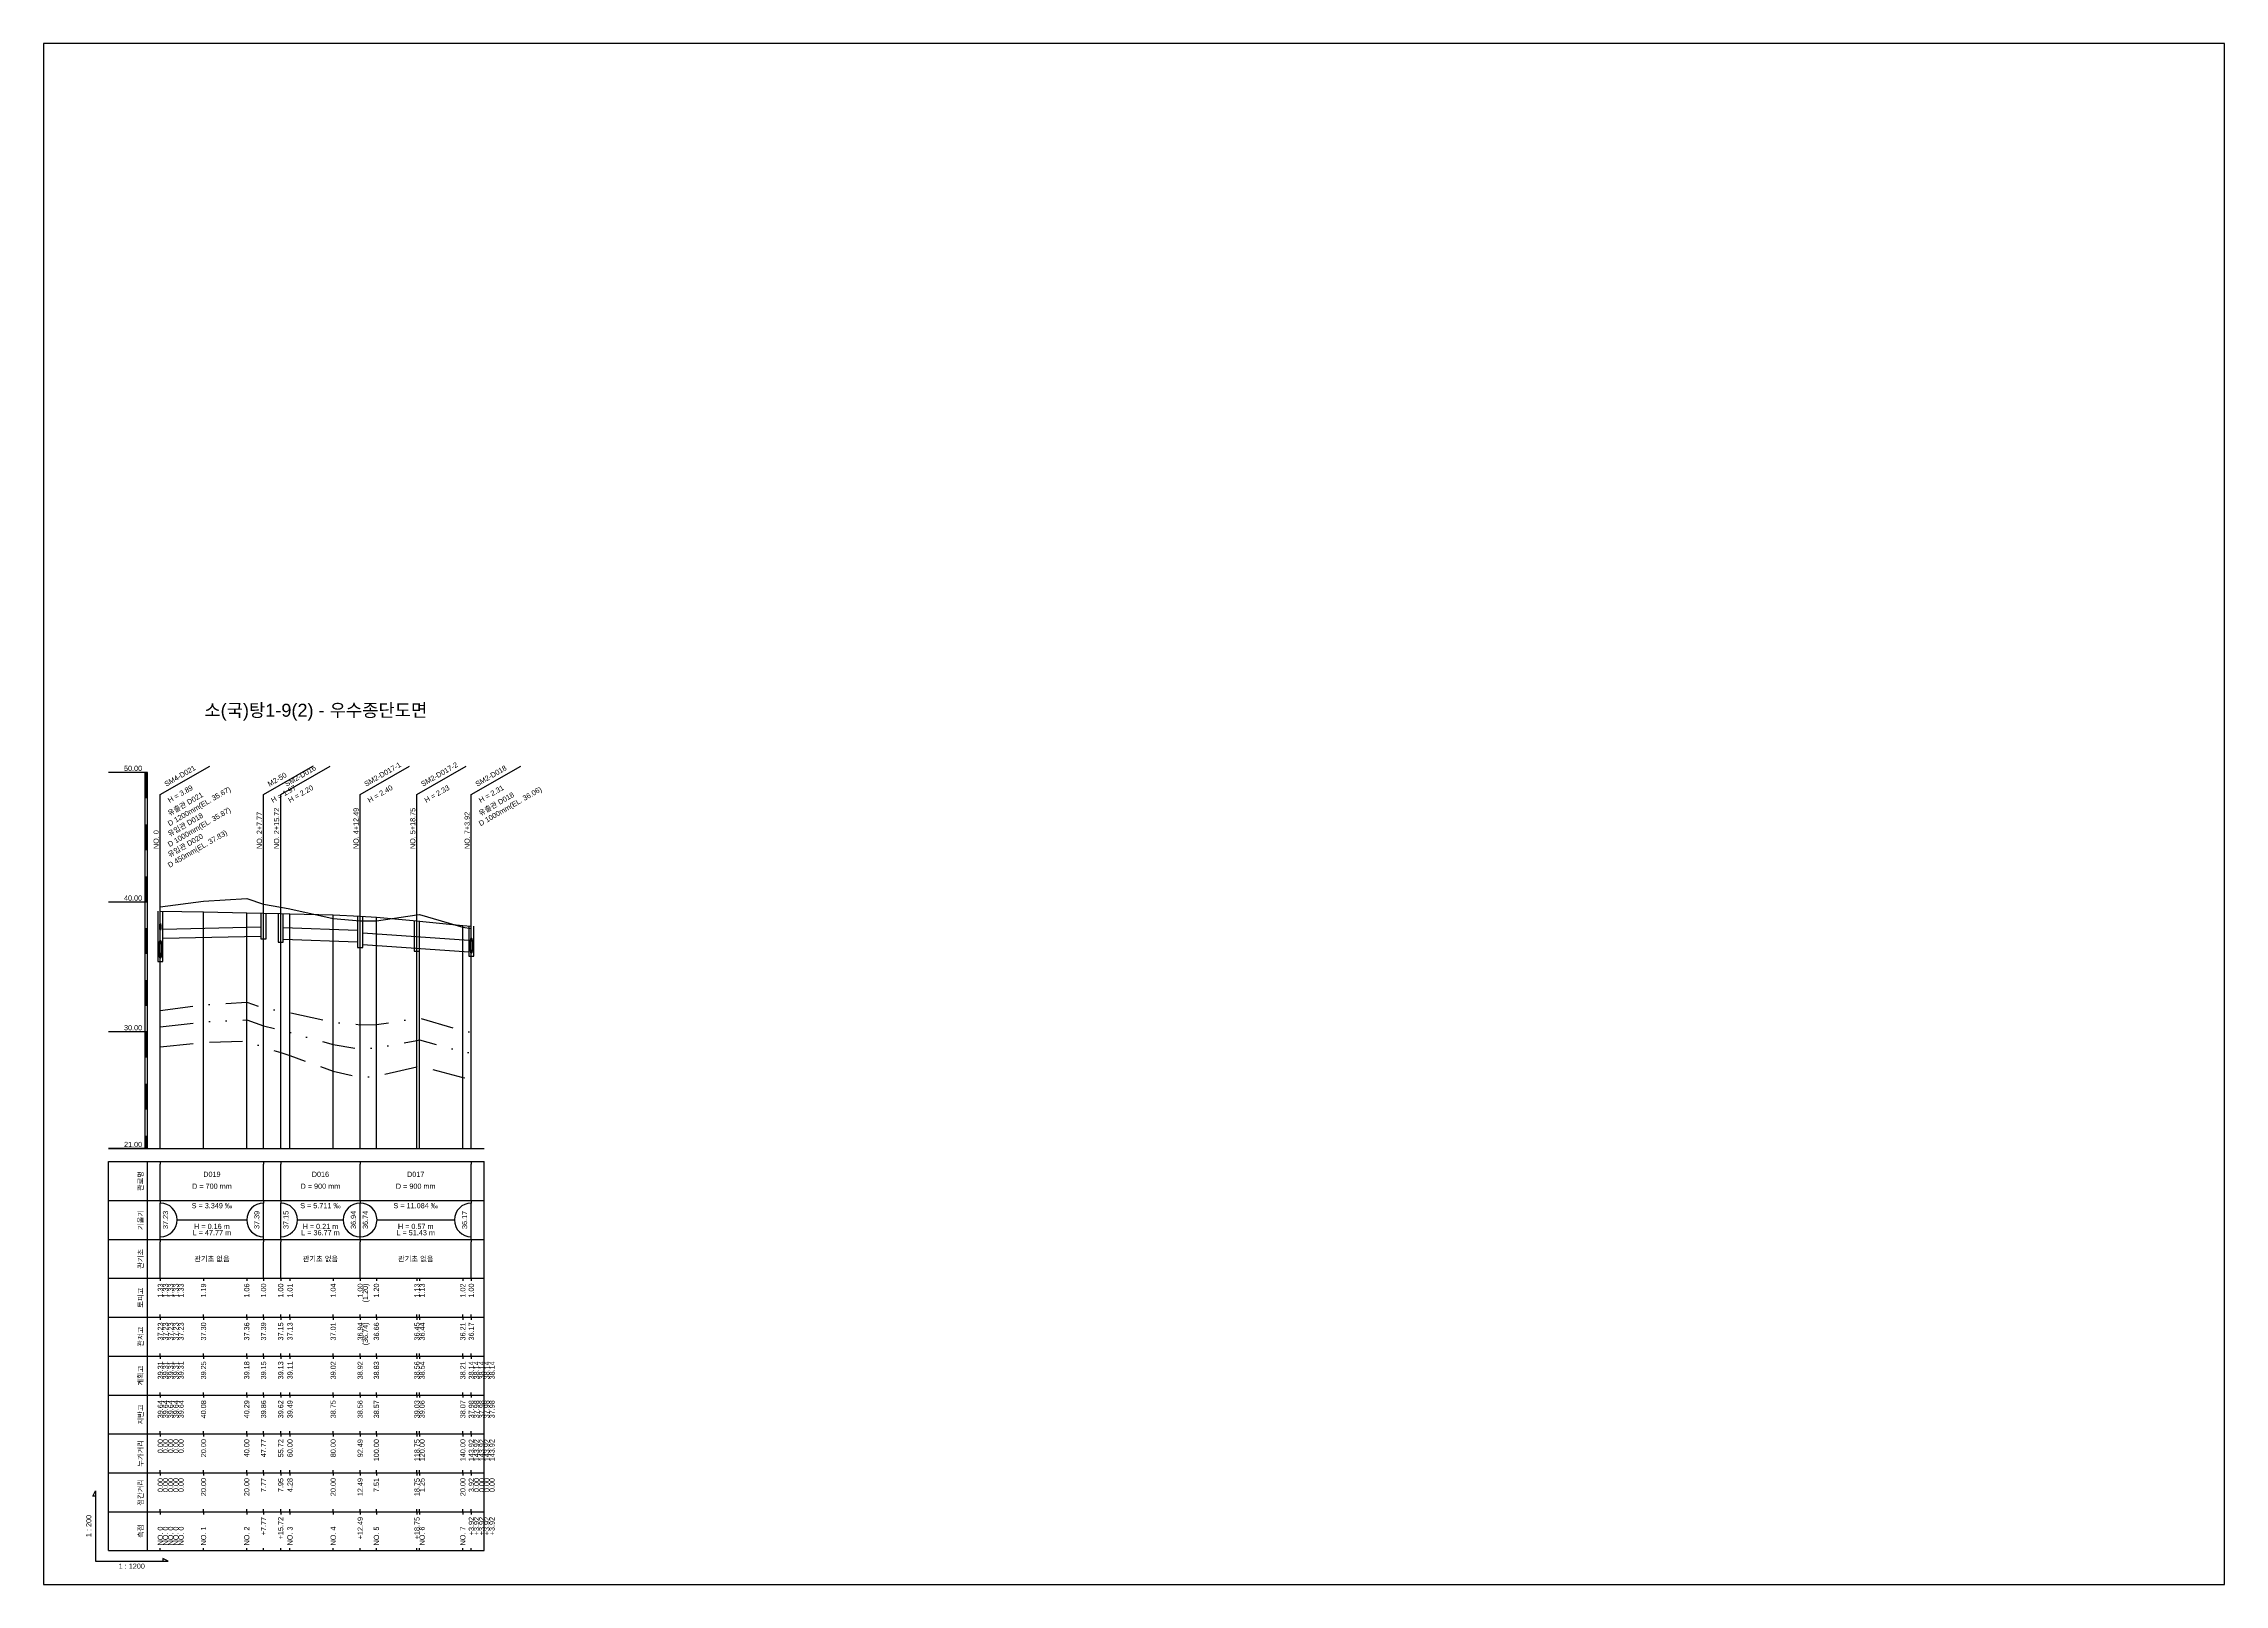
# Model space of a CAD drawing. Header units: millimetres. Extents: x -7351 to 135086, y 1419 to 5643.
# Drawn here: x 49583 to 50424, y 1419 to 2013 of the extents above; entities that cross this region are included whole.
import ezdxf
from ezdxf.enums import TextEntityAlignment as Align

# ---------------------------------------------------------------- set-up
doc = ezdxf.new("R2010")
doc.units = ezdxf.units.MM
for name, pattern in [('BORDER', [44.45, 12.7, -6.35, 12.7, -6.35, 0, -6.35]), ('DASHDOT', [25.4, 12.7, -6.35, 0, -6.35]), ('DIVIDE', [31.75, 12.7, -6.35, 0, -6.35, 0, -6.35])]:
    doc.linetypes.add(name, pattern=pattern)
for name, color, linetype in [('KZ_종단_계획선', 1, 'Continuous'), ('KZ_종단_관로', 4, 'Continuous'), ('KZ_종단_깃발', 7, 'Continuous'), ('KZ_종단_노선명', 7, 'Continuous'), ('KZ_종단_도각', 7, 'Continuous'), ('KZ_종단_맨홀', 4, 'Continuous'), ('KZ_종단_수직선', 7, 'Continuous'), ('KZ_종단_암선1', 56, 'DASHDOT'), ('KZ_종단_암선2', 4, 'DIVIDE'), ('KZ_종단_암선3', 6, 'BORDER'), ('KZ_종단_원형관', 4, 'Continuous'), ('KZ_종단_지반선', 3, 'Continuous'), ('KZ_종단_테이블문자', 7, 'Continuous'), ('KZ_종단_테이블선', 7, 'Continuous'), ('KZ_종단_폴대', 7, 'Continuous')]:
    doc.layers.add(name, color=color, linetype=linetype)
doc.styles.get("Standard").update_dxf_attribs({"font": 'arial.ttf'})

msp = doc.modelspace()

# ---------------------------------------------------------------- linework, layer by layer
at = {"layer": 'KZ_종단_계획선'}
msp.add_lwpolyline([(49628.36, 1678.61), (49628.36, 1678.61), (49628.36, 1678.61), (49628.36, 1678.61), (49628.36, 1678.61), (49645.03, 1678.27), (49661.69, 1677.93), (49668.17, 1677.8), (49674.79, 1677.66), (49678.36, 1677.59), (49695.03, 1677.15), (49705.44, 1676.62), (49711.69, 1676.21), (49727.32, 1674.83), (49728.36, 1674.74), (49745.03, 1673.07), (49748.29, 1672.74), (49748.29, 1672.74), (49748.29, 1672.74), (49748.29, 1672.74), (49748.29, 1672.74)], dxfattribs=at)
at = {"layer": 'KZ_종단_관로'}
for p, q in [((49629.36, 1671.69), (49667.17, 1672.49)), ((49629.36, 1668.19), (49667.17, 1668.99)), ((49675.79, 1672.29), (49704.44, 1671.24)), ((49675.79, 1667.79), (49704.44, 1666.74)), ((49706.44, 1670.24), (49747.29, 1667.39)), ((49706.44, 1665.74), (49747.29, 1662.89))]:
    msp.add_line(p, q, dxfattribs=at)
at = {"layer": 'KZ_종단_깃발'}
for p, q in [((49628.36, 1723.51), (49647.41, 1734.51)), ((49668.17, 1723.51), (49687.22, 1734.51)), ((49674.79, 1723.51), (49693.84, 1734.51)), ((49705.44, 1723.51), (49724.49, 1734.51)), ((49727.32, 1723.51), (49746.37, 1734.51)), ((49748.29, 1723.51), (49767.34, 1734.51)), ((49628.36, 1587.04), (49628.36, 1723.51)), ((49668.17, 1587.04), (49668.17, 1723.51)), ((49674.79, 1587.04), (49674.79, 1723.51)), ((49705.44, 1587.04), (49705.44, 1723.51)), ((49727.32, 1587.04), (49727.32, 1723.51)), ((49748.29, 1587.04), (49748.29, 1723.51))]:
    msp.add_line(p, q, dxfattribs=at)
at = {"layer": 'KZ_종단_도각'}
msp.add_lwpolyline([(49583.36, 1419.04), (50424.36, 1419.04), (50424.36, 2013.04), (49583.36, 2013.04)], close=True, dxfattribs=at)
at = {"layer": 'KZ_종단_맨홀'}
for points in [[(49627.36, 1678.61), (49627.36, 1659.16), (49629.36, 1659.16), (49629.36, 1678.61)], [(49667.17, 1677.8), (49667.17, 1667.95), (49669.17, 1667.95), (49669.17, 1677.8)], [(49673.79, 1677.66), (49673.79, 1666.66), (49675.79, 1666.66), (49675.79, 1677.66)], [(49704.44, 1676.62), (49704.44, 1664.61), (49706.44, 1664.61), (49706.44, 1676.62)], [(49726.32, 1674.83), (49726.32, 1663.16), (49728.32, 1663.16), (49728.32, 1674.83)], [(49747.29, 1672.74), (49747.29, 1661.18), (49749.29, 1661.18), (49749.29, 1672.74)]]:
    msp.add_lwpolyline(points, dxfattribs=at)
at = {"layer": 'KZ_종단_수직선'}
for p, q in [((49628.36, 1587.04), (49628.36, 1678.61)), ((49628.36, 1587.04), (49628.36, 1678.61)), ((49628.36, 1587.04), (49628.36, 1678.61)), ((49628.36, 1587.04), (49628.36, 1678.61)), ((49628.36, 1587.04), (49628.36, 1678.61)), ((49628.36, 1587.04), (49628.36, 1678.61)), ((49628.36, 1587.04), (49628.36, 1678.61)), ((49628.36, 1587.04), (49628.36, 1678.61)), ((49628.36, 1587.04), (49628.36, 1678.61)), ((49645.03, 1587.04), (49645.03, 1678.27)), ((49661.69, 1587.04), (49661.69, 1677.93)), ((49668.17, 1587.04), (49668.17, 1677.8)), ((49674.79, 1587.04), (49674.79, 1677.66)), ((49678.36, 1587.04), (49678.36, 1677.59)), ((49695.03, 1587.04), (49695.03, 1677.15)), ((49705.43, 1587.04), (49705.43, 1676.62)), ((49711.69, 1587.04), (49711.69, 1676.21)), ((49727.32, 1587.04), (49727.32, 1674.83)), ((49728.36, 1587.04), (49728.36, 1674.74)), ((49745.03, 1587.04), (49745.03, 1673.07)), ((49748.29, 1587.04), (49748.29, 1672.74)), ((49748.29, 1587.04), (49748.29, 1672.74)), ((49748.29, 1587.04), (49748.29, 1672.74)), ((49748.29, 1587.04), (49748.29, 1672.74)), ((49748.29, 1587.04), (49748.29, 1672.74))]:
    msp.add_line(p, q, dxfattribs=at)
at = {"layer": 'KZ_종단_암선1', "flags": 128}
msp.add_lwpolyline([(49628.36, 1640.22), (49628.36, 1640.22), (49628.36, 1640.22), (49628.36, 1640.22), (49628.36, 1640.22), (49645.03, 1642.44), (49661.69, 1643.51), (49668.17, 1641.32), (49674.79, 1640.12), (49678.36, 1639.48), (49695.03, 1635.8), (49705.43, 1634.82), (49711.69, 1634.88), (49727.32, 1637.2), (49728.36, 1637.35), (49745.03, 1632.39), (49748.29, 1631.93), (49748.29, 1631.93), (49748.29, 1631.93), (49748.29, 1631.93), (49748.29, 1631.93)], dxfattribs=at)
at = {"layer": 'KZ_종단_암선2', "flags": 128}
msp.add_lwpolyline([(49628.36, 1633.94), (49628.36, 1633.94), (49628.36, 1633.94), (49628.36, 1633.94), (49628.36, 1633.94), (49645.03, 1635.87), (49661.69, 1636.66), (49668.17, 1634.35), (49674.79, 1632.74), (49678.36, 1631.87), (49695.03, 1627.13), (49705.43, 1625.48), (49711.69, 1625.8), (49727.32, 1628.75), (49728.36, 1628.95), (49745.03, 1624.3), (49748.29, 1623.9), (49748.29, 1623.9), (49748.29, 1623.9), (49748.29, 1623.9), (49748.29, 1623.9)], dxfattribs=at)
at = {"layer": 'KZ_종단_암선3', "flags": 128}
msp.add_lwpolyline([(49628.36, 1626.23), (49628.36, 1626.23), (49628.36, 1626.23), (49628.36, 1626.23), (49628.36, 1626.23), (49645.03, 1627.96), (49661.69, 1628.57), (49668.17, 1626.19), (49674.79, 1624.07), (49678.36, 1622.92), (49695.03, 1616.91), (49705.43, 1614.46), (49711.69, 1615.05), (49727.32, 1618.62), (49728.36, 1618.86), (49745.03, 1614.43), (49748.29, 1614.07), (49748.29, 1614.07), (49748.29, 1614.07), (49748.29, 1614.07), (49748.29, 1614.07)], dxfattribs=at)
at = {"layer": 'KZ_종단_원형관'}
for p, q in [((49628.22, 1673.51), (49628.25, 1673.64)), ((49628.25, 1673.64), (49628.29, 1673.74)), ((49628.29, 1673.74), (49628.32, 1673.8)), ((49628.32, 1673.8), (49628.36, 1673.82)), ((49628.36, 1673.82), (49628.4, 1673.8)), ((49628.4, 1673.8), (49628.43, 1673.74)), ((49628.43, 1673.74), (49628.47, 1673.64)), ((49628.47, 1673.64), (49628.5, 1673.51)), ((49627.82, 1665.05), (49627.86, 1665.6)), ((49627.86, 1665.6), (49627.92, 1666.1)), ((49627.88, 1664.8), (49627.9, 1665.29)), ((49627.9, 1665.29), (49627.94, 1665.75)), ((49627.92, 1666.1), (49627.99, 1666.53)), ((49627.94, 1665.75), (49627.99, 1666.17)), ((49627.99, 1666.53), (49628.07, 1666.87)), ((49627.99, 1666.17), (49628.05, 1666.53)), ((49628.05, 1666.53), (49628.12, 1666.82)), ((49628.07, 1666.87), (49628.16, 1667.13)), ((49628.12, 1666.82), (49628.19, 1667.03)), ((49628.14, 1672.73), (49628.15, 1672.95)), ((49628.14, 1672.5), (49628.14, 1672.73)), ((49628.14, 1672.28), (49628.14, 1672.5)), ((49628.15, 1672.05), (49628.14, 1672.28)), ((49628.15, 1672.95), (49628.17, 1673.16)), ((49628.17, 1671.85), (49628.15, 1672.05)), ((49628.16, 1667.13), (49628.26, 1667.29)), ((49628.17, 1673.16), (49628.19, 1673.35)), ((49628.19, 1671.66), (49628.17, 1671.85)), ((49628.19, 1673.35), (49628.22, 1673.51)), ((49628.22, 1671.5), (49628.19, 1671.66)), ((49628.19, 1667.03), (49628.28, 1667.16)), ((49628.25, 1671.36), (49628.22, 1671.5)), ((49628.29, 1671.27), (49628.25, 1671.36)), ((49628.26, 1667.29), (49628.36, 1667.34)), ((49628.28, 1667.16), (49628.36, 1667.21)), ((49628.32, 1671.21), (49628.29, 1671.27)), ((49628.36, 1671.19), (49628.32, 1671.21)), ((49628.4, 1671.21), (49628.36, 1671.19)), ((49628.36, 1667.34), (49628.46, 1667.29)), ((49628.36, 1667.21), (49628.44, 1667.16)), ((49628.43, 1671.27), (49628.4, 1671.21)), ((49628.47, 1671.36), (49628.43, 1671.27)), ((49628.44, 1667.16), (49628.53, 1667.03)), ((49628.46, 1667.29), (49628.56, 1667.13)), ((49628.5, 1671.5), (49628.47, 1671.36)), ((49628.5, 1673.51), (49628.53, 1673.35)), ((49628.53, 1671.66), (49628.5, 1671.5)), ((49628.53, 1673.35), (49628.55, 1673.16)), ((49628.55, 1671.85), (49628.53, 1671.66)), ((49628.53, 1667.03), (49628.6, 1666.82)), ((49628.55, 1673.16), (49628.57, 1672.95)), ((49628.57, 1672.05), (49628.55, 1671.85)), ((49628.56, 1667.13), (49628.65, 1666.87)), ((49628.57, 1672.95), (49628.58, 1672.73)), ((49628.58, 1672.28), (49628.57, 1672.05)), ((49628.58, 1672.73), (49628.58, 1672.5)), ((49628.58, 1672.5), (49628.58, 1672.28)), ((49628.6, 1666.82), (49628.67, 1666.53)), ((49628.65, 1666.87), (49628.73, 1666.53)), ((49628.67, 1666.53), (49628.73, 1666.17)), ((49628.73, 1666.53), (49628.8, 1666.1)), ((49628.73, 1666.17), (49628.78, 1665.75)), ((49628.78, 1665.75), (49628.82, 1665.29)), ((49628.8, 1666.1), (49628.86, 1665.6)), ((49628.82, 1665.29), (49628.84, 1664.8)), ((49628.86, 1665.6), (49628.9, 1665.05)), ((49747.81, 1665.75), (49747.84, 1666.24)), ((49747.81, 1665.25), (49747.81, 1665.75)), ((49747.81, 1664.74), (49747.81, 1665.25)), ((49747.84, 1666.24), (49747.87, 1666.7)), ((49747.87, 1666.7), (49747.92, 1667.12)), ((49747.92, 1667.12), (49747.98, 1667.48)), ((49747.98, 1667.48), (49748.05, 1667.77)), ((49748.05, 1667.77), (49748.12, 1667.98)), ((49748.12, 1667.98), (49748.21, 1668.11)), ((49748.21, 1668.11), (49748.29, 1668.16)), ((49748.29, 1668.16), (49748.38, 1668.11)), ((49748.38, 1668.11), (49748.46, 1667.98)), ((49748.46, 1667.98), (49748.53, 1667.77)), ((49748.53, 1667.77), (49748.6, 1667.48)), ((49748.6, 1667.48), (49748.66, 1667.12)), ((49748.66, 1667.12), (49748.71, 1666.7)), ((49748.71, 1666.7), (49748.75, 1666.24)), ((49748.75, 1666.24), (49748.77, 1665.75)), ((49748.77, 1665.75), (49748.78, 1665.25)), ((49748.78, 1665.25), (49748.77, 1664.74)), ((49627.78, 1663.86), (49627.79, 1664.47)), ((49627.79, 1663.26), (49627.78, 1663.86)), ((49627.79, 1664.47), (49627.82, 1665.05)), ((49627.82, 1662.68), (49627.79, 1663.26)), ((49627.86, 1662.13), (49627.82, 1662.68)), ((49627.92, 1661.63), (49627.86, 1662.13)), ((49627.87, 1664.3), (49627.88, 1664.8)), ((49627.88, 1663.79), (49627.87, 1664.3)), ((49627.9, 1663.3), (49627.88, 1663.79)), ((49627.94, 1662.84), (49627.9, 1663.3)), ((49627.99, 1661.2), (49627.92, 1661.63)), ((49627.99, 1662.43), (49627.94, 1662.84)), ((49628.05, 1662.07), (49627.99, 1662.43)), ((49628.07, 1660.85), (49627.99, 1661.2)), ((49628.12, 1661.78), (49628.05, 1662.07)), ((49628.16, 1660.6), (49628.07, 1660.85)), ((49628.19, 1661.56), (49628.12, 1661.78)), ((49628.26, 1660.44), (49628.16, 1660.6)), ((49628.28, 1661.43), (49628.19, 1661.56)), ((49628.36, 1660.39), (49628.26, 1660.44)), ((49628.36, 1661.39), (49628.28, 1661.43)), ((49628.44, 1661.43), (49628.36, 1661.39)), ((49628.46, 1660.44), (49628.36, 1660.39)), ((49628.53, 1661.56), (49628.44, 1661.43)), ((49628.56, 1660.6), (49628.46, 1660.44)), ((49628.6, 1661.78), (49628.53, 1661.56)), ((49628.65, 1660.85), (49628.56, 1660.6)), ((49628.67, 1662.07), (49628.6, 1661.78)), ((49628.73, 1661.2), (49628.65, 1660.85)), ((49628.73, 1662.43), (49628.67, 1662.07)), ((49628.78, 1662.84), (49628.73, 1662.43)), ((49628.8, 1661.63), (49628.73, 1661.2)), ((49628.82, 1663.3), (49628.78, 1662.84)), ((49628.86, 1662.13), (49628.8, 1661.63)), ((49628.84, 1663.79), (49628.82, 1663.3)), ((49628.84, 1664.8), (49628.84, 1664.3)), ((49628.84, 1664.3), (49628.84, 1663.79)), ((49628.9, 1662.68), (49628.86, 1662.13)), ((49628.9, 1665.05), (49628.93, 1664.47)), ((49628.93, 1663.26), (49628.9, 1662.68)), ((49628.93, 1664.47), (49628.94, 1663.86)), ((49628.94, 1663.86), (49628.93, 1663.26)), ((49747.84, 1664.25), (49747.81, 1664.74)), ((49747.87, 1663.79), (49747.84, 1664.25)), ((49747.92, 1663.38), (49747.87, 1663.79)), ((49747.98, 1663.02), (49747.92, 1663.38)), ((49748.05, 1662.73), (49747.98, 1663.02)), ((49748.12, 1662.51), (49748.05, 1662.73)), ((49748.21, 1662.38), (49748.12, 1662.51)), ((49748.29, 1662.34), (49748.21, 1662.38)), ((49748.38, 1662.38), (49748.29, 1662.34)), ((49748.46, 1662.51), (49748.38, 1662.38)), ((49748.53, 1662.73), (49748.46, 1662.51)), ((49748.6, 1663.02), (49748.53, 1662.73)), ((49748.66, 1663.38), (49748.6, 1663.02)), ((49748.71, 1663.79), (49748.66, 1663.38)), ((49748.75, 1664.25), (49748.71, 1663.79)), ((49748.77, 1664.74), (49748.75, 1664.25))]:
    msp.add_line(p, q, dxfattribs=at)
at = {"layer": 'KZ_종단_지반선', "flags": 128}
msp.add_lwpolyline([(49628.36, 1680.22), (49628.36, 1680.22), (49628.36, 1680.22), (49628.36, 1680.22), (49628.36, 1680.22), (49645.03, 1682.44), (49661.69, 1683.51), (49668.17, 1681.32), (49674.79, 1680.12), (49678.36, 1679.48), (49695.03, 1675.8), (49705.43, 1674.82), (49711.69, 1674.88), (49727.32, 1677.2), (49728.36, 1677.35), (49745.03, 1672.39), (49748.29, 1671.93), (49748.29, 1671.93), (49748.29, 1671.93), (49748.29, 1671.93), (49748.29, 1671.93)], dxfattribs=at)
at = {"layer": 'KZ_종단_테이블문자'}
for p, q in [((49628.36, 1582.04), (49628.36, 1581.04)), ((49668.17, 1582.04), (49668.17, 1581.04)), ((49674.79, 1582.04), (49674.79, 1581.04)), ((49705.43, 1582.04), (49705.43, 1581.04)), ((49705.43, 1582.04), (49705.43, 1581.04)), ((49748.29, 1582.04), (49748.29, 1581.04)), ((49628.36, 1568.04), (49628.36, 1581.04)), ((49668.17, 1568.04), (49668.17, 1581.04)), ((49674.79, 1568.04), (49674.79, 1581.04)), ((49705.43, 1568.04), (49705.43, 1581.04)), ((49705.43, 1568.04), (49705.43, 1581.04)), ((49748.29, 1568.04), (49748.29, 1581.04)), ((49628.36, 1567.04), (49628.36, 1568.04)), ((49628.36, 1567.04), (49628.36, 1566.04)), ((49628.36, 1553.04), (49628.36, 1566.04)), ((49668.17, 1567.04), (49668.17, 1568.04)), ((49668.17, 1567.04), (49668.17, 1566.04)), ((49668.17, 1553.04), (49668.17, 1566.04)), ((49674.79, 1567.04), (49674.79, 1568.04)), ((49674.79, 1567.04), (49674.79, 1566.04)), ((49674.79, 1553.04), (49674.79, 1566.04)), ((49705.43, 1567.04), (49705.43, 1568.04)), ((49705.43, 1567.04), (49705.43, 1568.04)), ((49705.43, 1567.04), (49705.43, 1566.04)), ((49705.43, 1567.04), (49705.43, 1566.04)), ((49705.43, 1553.04), (49705.43, 1566.04)), ((49705.43, 1553.04), (49705.43, 1566.04)), ((49748.29, 1567.04), (49748.29, 1568.04)), ((49748.29, 1567.04), (49748.29, 1566.04)), ((49748.29, 1553.04), (49748.29, 1566.04)), ((49634.78, 1559.54), (49661.75, 1559.54)), ((49681.21, 1559.54), (49699.02, 1559.54)), ((49711.85, 1559.54), (49741.88, 1559.54)), ((49628.36, 1552.04), (49628.36, 1553.04)), ((49628.36, 1552.04), (49628.36, 1551.04)), ((49628.36, 1538.04), (49628.36, 1551.04)), ((49668.17, 1552.04), (49668.17, 1553.04)), ((49668.17, 1552.04), (49668.17, 1551.04)), ((49668.17, 1538.04), (49668.17, 1551.04)), ((49674.79, 1552.04), (49674.79, 1553.04)), ((49674.79, 1552.04), (49674.79, 1551.04)), ((49674.79, 1538.04), (49674.79, 1551.04)), ((49705.43, 1552.04), (49705.43, 1553.04)), ((49705.43, 1552.04), (49705.43, 1553.04)), ((49705.43, 1552.04), (49705.43, 1551.04)), ((49705.43, 1552.04), (49705.43, 1551.04)), ((49705.43, 1538.04), (49705.43, 1551.04)), ((49705.43, 1538.04), (49705.43, 1551.04)), ((49748.29, 1552.04), (49748.29, 1553.04)), ((49748.29, 1552.04), (49748.29, 1551.04)), ((49748.29, 1538.04), (49748.29, 1551.04)), ((49628.36, 1537.04), (49628.36, 1538.04)), ((49668.17, 1537.04), (49668.17, 1538.04)), ((49674.79, 1537.04), (49674.79, 1538.04)), ((49705.43, 1537.04), (49705.43, 1538.04)), ((49705.43, 1537.04), (49705.43, 1538.04)), ((49748.29, 1537.04), (49748.29, 1538.04))]:
    msp.add_line(p, q, dxfattribs=at)
for centre, start, end in [((49628.36, 1559.54), 270, 90), ((49668.17, 1559.54), 90, 270), ((49674.79, 1559.54), 270, 90), ((49705.43, 1559.54), 90, 270), ((49705.43, 1559.54), 270, 90), ((49748.29, 1559.54), 90, 270)]:
    msp.add_arc(centre, 6.5, start, end, dxfattribs=at)
at = {"layer": 'KZ_종단_테이블선'}
for p, q in [((49608.36, 1587.04), (49753.29, 1587.04)), ((49608.36, 1567.04), (49608.36, 1582.04)), ((49608.36, 1582.04), (49753.29, 1582.04)), ((49623.36, 1567.04), (49623.36, 1582.04)), ((49753.29, 1567.04), (49753.29, 1582.04)), ((49608.36, 1552.04), (49608.36, 1567.04)), ((49608.36, 1567.04), (49753.29, 1567.04)), ((49623.36, 1552.04), (49623.36, 1567.04)), ((49753.29, 1552.04), (49753.29, 1567.04)), ((49608.36, 1537.04), (49608.36, 1552.04)), ((49608.36, 1552.04), (49753.29, 1552.04)), ((49623.36, 1537.04), (49623.36, 1552.04)), ((49753.29, 1537.04), (49753.29, 1552.04)), ((49608.36, 1522.04), (49608.36, 1537.04)), ((49608.36, 1537.04), (49753.29, 1537.04)), ((49623.36, 1522.04), (49623.36, 1537.04)), ((49628.36, 1537.04), (49628.36, 1536.04)), ((49628.36, 1537.04), (49628.36, 1536.04)), ((49628.36, 1537.04), (49628.36, 1536.04)), ((49628.36, 1537.04), (49628.36, 1536.04)), ((49628.36, 1537.04), (49628.36, 1536.04)), ((49645.03, 1537.04), (49645.03, 1536.04)), ((49661.69, 1537.04), (49661.69, 1536.04)), ((49668.17, 1537.04), (49668.17, 1536.04)), ((49674.79, 1537.04), (49674.79, 1536.04)), ((49678.36, 1537.04), (49678.36, 1536.04)), ((49695.03, 1537.04), (49695.03, 1536.04)), ((49705.44, 1537.04), (49705.44, 1536.04)), ((49711.69, 1537.04), (49711.69, 1536.04)), ((49727.32, 1537.04), (49727.32, 1536.04)), ((49728.36, 1537.04), (49728.36, 1536.04)), ((49745.03, 1537.04), (49745.03, 1536.04)), ((49748.29, 1537.04), (49748.29, 1536.04)), ((49753.29, 1522.04), (49753.29, 1537.04)), ((49628.36, 1522.04), (49628.36, 1523.04)), ((49628.36, 1522.04), (49628.36, 1523.04)), ((49628.36, 1522.04), (49628.36, 1523.04)), ((49628.36, 1522.04), (49628.36, 1523.04)), ((49628.36, 1522.04), (49628.36, 1523.04)), ((49645.03, 1522.04), (49645.03, 1523.04)), ((49661.69, 1522.04), (49661.69, 1523.04)), ((49668.17, 1522.04), (49668.17, 1523.04)), ((49674.79, 1522.04), (49674.79, 1523.04)), ((49678.36, 1522.04), (49678.36, 1523.04)), ((49695.03, 1522.04), (49695.03, 1523.04)), ((49705.44, 1522.04), (49705.44, 1523.04)), ((49711.69, 1522.04), (49711.69, 1523.04)), ((49727.32, 1522.04), (49727.32, 1523.04)), ((49728.36, 1522.04), (49728.36, 1523.04)), ((49745.03, 1522.04), (49745.03, 1523.04)), ((49748.29, 1522.04), (49748.29, 1523.04)), ((49608.36, 1507.04), (49608.36, 1522.04)), ((49608.36, 1522.04), (49753.29, 1522.04)), ((49623.36, 1507.04), (49623.36, 1522.04)), ((49628.36, 1522.04), (49628.36, 1521.04)), ((49628.36, 1522.04), (49628.36, 1521.04)), ((49628.36, 1522.04), (49628.36, 1521.04)), ((49628.36, 1522.04), (49628.36, 1521.04)), ((49628.36, 1522.04), (49628.36, 1521.04)), ((49645.03, 1522.04), (49645.03, 1521.04)), ((49661.69, 1522.04), (49661.69, 1521.04)), ((49668.17, 1522.04), (49668.17, 1521.04)), ((49674.79, 1522.04), (49674.79, 1521.04)), ((49678.36, 1522.04), (49678.36, 1521.04)), ((49695.03, 1522.04), (49695.03, 1521.04)), ((49705.44, 1522.04), (49705.44, 1521.04)), ((49711.69, 1522.04), (49711.69, 1521.04)), ((49727.32, 1522.04), (49727.32, 1521.04)), ((49728.36, 1522.04), (49728.36, 1521.04)), ((49745.03, 1522.04), (49745.03, 1521.04)), ((49748.29, 1522.04), (49748.29, 1521.04)), ((49753.29, 1507.04), (49753.29, 1522.04)), ((49608.36, 1492.04), (49608.36, 1507.04)), ((49608.36, 1507.04), (49753.29, 1507.04)), ((49623.36, 1492.04), (49623.36, 1507.04)), ((49628.36, 1507.04), (49628.36, 1508.04)), ((49628.36, 1507.04), (49628.36, 1508.04)), ((49628.36, 1507.04), (49628.36, 1508.04)), ((49628.36, 1507.04), (49628.36, 1508.04)), ((49628.36, 1507.04), (49628.36, 1508.04)), ((49628.36, 1507.04), (49628.36, 1506.04)), ((49628.36, 1507.04), (49628.36, 1506.04)), ((49628.36, 1507.04), (49628.36, 1506.04)), ((49628.36, 1507.04), (49628.36, 1506.04)), ((49628.36, 1507.04), (49628.36, 1506.04)), ((49645.03, 1507.04), (49645.03, 1508.04)), ((49645.03, 1507.04), (49645.03, 1506.04)), ((49661.69, 1507.04), (49661.69, 1508.04)), ((49661.69, 1507.04), (49661.69, 1506.04)), ((49668.17, 1507.04), (49668.17, 1508.04)), ((49668.17, 1507.04), (49668.17, 1506.04)), ((49674.79, 1507.04), (49674.79, 1508.04)), ((49674.79, 1507.04), (49674.79, 1506.04)), ((49678.36, 1507.04), (49678.36, 1508.04)), ((49678.36, 1507.04), (49678.36, 1506.04)), ((49695.03, 1507.04), (49695.03, 1508.04)), ((49695.03, 1507.04), (49695.03, 1506.04)), ((49705.43, 1507.04), (49705.43, 1506.04)), ((49705.44, 1507.04), (49705.44, 1508.04)), ((49711.69, 1507.04), (49711.69, 1508.04)), ((49711.69, 1507.04), (49711.69, 1506.04)), ((49727.32, 1507.04), (49727.32, 1508.04)), ((49727.32, 1507.04), (49727.32, 1506.04)), ((49728.36, 1507.04), (49728.36, 1508.04)), ((49728.36, 1507.04), (49728.36, 1506.04)), ((49745.03, 1507.04), (49745.03, 1508.04)), ((49745.03, 1507.04), (49745.03, 1506.04)), ((49748.29, 1507.04), (49748.29, 1508.04)), ((49748.29, 1507.04), (49748.29, 1506.04)), ((49748.29, 1507.04), (49748.29, 1506.04)), ((49748.29, 1507.04), (49748.29, 1506.04)), ((49748.29, 1507.04), (49748.29, 1506.04)), ((49748.29, 1507.04), (49748.29, 1506.04)), ((49753.29, 1492.04), (49753.29, 1507.04)), ((49608.36, 1477.04), (49608.36, 1492.04)), ((49608.36, 1492.04), (49753.29, 1492.04)), ((49623.36, 1477.04), (49623.36, 1492.04)), ((49628.36, 1492.04), (49628.36, 1493.04)), ((49628.36, 1492.04), (49628.36, 1493.04)), ((49628.36, 1492.04), (49628.36, 1493.04)), ((49628.36, 1492.04), (49628.36, 1493.04)), ((49628.36, 1492.04), (49628.36, 1493.04)), ((49628.36, 1492.04), (49628.36, 1491.04)), ((49628.36, 1492.04), (49628.36, 1491.04)), ((49628.36, 1492.04), (49628.36, 1491.04)), ((49628.36, 1492.04), (49628.36, 1491.04)), ((49628.36, 1492.04), (49628.36, 1491.04)), ((49645.03, 1492.04), (49645.03, 1493.04)), ((49645.03, 1492.04), (49645.03, 1491.04)), ((49661.69, 1492.04), (49661.69, 1493.04)), ((49661.69, 1492.04), (49661.69, 1491.04)), ((49668.17, 1492.04), (49668.17, 1493.04)), ((49668.17, 1492.04), (49668.17, 1491.04)), ((49674.79, 1492.04), (49674.79, 1493.04)), ((49674.79, 1492.04), (49674.79, 1491.04)), ((49678.36, 1492.04), (49678.36, 1493.04)), ((49678.36, 1492.04), (49678.36, 1491.04)), ((49695.03, 1492.04), (49695.03, 1493.04)), ((49695.03, 1492.04), (49695.03, 1491.04)), ((49705.43, 1492.04), (49705.43, 1493.04)), ((49705.43, 1492.04), (49705.43, 1491.04)), ((49711.69, 1492.04), (49711.69, 1493.04)), ((49711.69, 1492.04), (49711.69, 1491.04)), ((49727.32, 1492.04), (49727.32, 1493.04)), ((49727.32, 1492.04), (49727.32, 1491.04)), ((49728.36, 1492.04), (49728.36, 1493.04)), ((49728.36, 1492.04), (49728.36, 1491.04)), ((49745.03, 1492.04), (49745.03, 1493.04)), ((49745.03, 1492.04), (49745.03, 1491.04)), ((49748.29, 1492.04), (49748.29, 1493.04)), ((49748.29, 1492.04), (49748.29, 1493.04)), ((49748.29, 1492.04), (49748.29, 1493.04)), ((49748.29, 1492.04), (49748.29, 1493.04)), ((49748.29, 1492.04), (49748.29, 1493.04)), ((49748.29, 1492.04), (49748.29, 1491.04)), ((49748.29, 1492.04), (49748.29, 1491.04)), ((49748.29, 1492.04), (49748.29, 1491.04)), ((49748.29, 1492.04), (49748.29, 1491.04)), ((49748.29, 1492.04), (49748.29, 1491.04)), ((49753.29, 1477.04), (49753.29, 1492.04)), ((49608.36, 1462.04), (49608.36, 1477.04)), ((49608.36, 1477.04), (49753.29, 1477.04)), ((49623.36, 1462.04), (49623.36, 1477.04)), ((49628.36, 1477.04), (49628.36, 1478.04)), ((49628.36, 1477.04), (49628.36, 1478.04)), ((49628.36, 1477.04), (49628.36, 1478.04)), ((49628.36, 1477.04), (49628.36, 1478.04)), ((49628.36, 1477.04), (49628.36, 1478.04)), ((49628.36, 1477.04), (49628.36, 1476.04)), ((49628.36, 1477.04), (49628.36, 1476.04)), ((49628.36, 1477.04), (49628.36, 1476.04)), ((49628.36, 1477.04), (49628.36, 1476.04)), ((49628.36, 1477.04), (49628.36, 1476.04)), ((49645.03, 1477.04), (49645.03, 1478.04)), ((49645.03, 1477.04), (49645.03, 1476.04)), ((49661.69, 1477.04), (49661.69, 1478.04)), ((49661.69, 1477.04), (49661.69, 1476.04)), ((49668.17, 1477.04), (49668.17, 1478.04)), ((49668.17, 1477.04), (49668.17, 1476.04)), ((49674.79, 1477.04), (49674.79, 1478.04)), ((49674.79, 1477.04), (49674.79, 1476.04)), ((49678.36, 1477.04), (49678.36, 1478.04)), ((49678.36, 1477.04), (49678.36, 1476.04)), ((49695.03, 1477.04), (49695.03, 1478.04)), ((49695.03, 1477.04), (49695.03, 1476.04)), ((49705.43, 1477.04), (49705.43, 1478.04)), ((49705.43, 1477.04), (49705.43, 1476.04)), ((49711.69, 1477.04), (49711.69, 1478.04)), ((49711.69, 1477.04), (49711.69, 1476.04)), ((49727.32, 1477.04), (49727.32, 1478.04)), ((49727.32, 1477.04), (49727.32, 1476.04)), ((49728.36, 1477.04), (49728.36, 1478.04)), ((49728.36, 1477.04), (49728.36, 1476.04)), ((49745.03, 1477.04), (49745.03, 1478.04)), ((49745.03, 1477.04), (49745.03, 1476.04)), ((49748.29, 1477.04), (49748.29, 1478.04)), ((49748.29, 1477.04), (49748.29, 1478.04)), ((49748.29, 1477.04), (49748.29, 1478.04)), ((49748.29, 1477.04), (49748.29, 1478.04)), ((49748.29, 1477.04), (49748.29, 1478.04)), ((49748.29, 1477.04), (49748.29, 1476.04)), ((49748.29, 1477.04), (49748.29, 1476.04)), ((49748.29, 1477.04), (49748.29, 1476.04)), ((49748.29, 1477.04), (49748.29, 1476.04)), ((49748.29, 1477.04), (49748.29, 1476.04)), ((49753.29, 1462.04), (49753.29, 1477.04)), ((49608.36, 1447.04), (49608.36, 1462.04)), ((49608.36, 1462.04), (49753.29, 1462.04)), ((49623.36, 1447.04), (49623.36, 1462.04)), ((49628.36, 1462.04), (49628.36, 1463.04)), ((49628.36, 1462.04), (49628.36, 1463.04)), ((49628.36, 1462.04), (49628.36, 1463.04)), ((49628.36, 1462.04), (49628.36, 1463.04)), ((49628.36, 1462.04), (49628.36, 1463.04)), ((49628.36, 1462.04), (49628.36, 1461.04)), ((49628.36, 1462.04), (49628.36, 1461.04)), ((49628.36, 1462.04), (49628.36, 1461.04)), ((49628.36, 1462.04), (49628.36, 1461.04)), ((49628.36, 1462.04), (49628.36, 1461.04)), ((49645.03, 1462.04), (49645.03, 1463.04)), ((49645.03, 1462.04), (49645.03, 1461.04)), ((49661.69, 1462.04), (49661.69, 1463.04)), ((49661.69, 1462.04), (49661.69, 1461.04)), ((49668.17, 1462.04), (49668.17, 1463.04)), ((49668.17, 1462.04), (49668.17, 1461.04)), ((49674.79, 1462.04), (49674.79, 1463.04)), ((49674.79, 1462.04), (49674.79, 1461.04)), ((49678.36, 1462.04), (49678.36, 1463.04)), ((49678.36, 1462.04), (49678.36, 1461.04)), ((49695.03, 1462.04), (49695.03, 1463.04)), ((49695.03, 1462.04), (49695.03, 1461.04)), ((49705.43, 1462.04), (49705.43, 1463.04)), ((49705.43, 1462.04), (49705.43, 1461.04)), ((49711.69, 1462.04), (49711.69, 1463.04)), ((49711.69, 1462.04), (49711.69, 1461.04)), ((49727.32, 1462.04), (49727.32, 1463.04)), ((49727.32, 1462.04), (49727.32, 1461.04)), ((49728.36, 1462.04), (49728.36, 1463.04)), ((49728.36, 1462.04), (49728.36, 1461.04)), ((49745.03, 1462.04), (49745.03, 1463.04)), ((49745.03, 1462.04), (49745.03, 1461.04)), ((49748.29, 1462.04), (49748.29, 1463.04)), ((49748.29, 1462.04), (49748.29, 1463.04)), ((49748.29, 1462.04), (49748.29, 1463.04)), ((49748.29, 1462.04), (49748.29, 1463.04)), ((49748.29, 1462.04), (49748.29, 1463.04)), ((49748.29, 1462.04), (49748.29, 1461.04)), ((49748.29, 1462.04), (49748.29, 1461.04)), ((49748.29, 1462.04), (49748.29, 1461.04)), ((49748.29, 1462.04), (49748.29, 1461.04)), ((49748.29, 1462.04), (49748.29, 1461.04)), ((49753.29, 1447.04), (49753.29, 1462.04)), ((49608.36, 1432.04), (49608.36, 1447.04)), ((49608.36, 1447.04), (49753.29, 1447.04)), ((49623.36, 1432.04), (49623.36, 1447.04)), ((49628.36, 1447.04), (49628.36, 1448.04)), ((49628.36, 1447.04), (49628.36, 1448.04)), ((49628.36, 1447.04), (49628.36, 1448.04)), ((49628.36, 1447.04), (49628.36, 1448.04)), ((49628.36, 1447.04), (49628.36, 1448.04)), ((49628.36, 1447.04), (49628.36, 1446.04)), ((49628.36, 1447.04), (49628.36, 1446.04)), ((49628.36, 1447.04), (49628.36, 1446.04)), ((49628.36, 1447.04), (49628.36, 1446.04)), ((49628.36, 1447.04), (49628.36, 1446.04)), ((49645.03, 1447.04), (49645.03, 1448.04)), ((49645.03, 1447.04), (49645.03, 1446.04)), ((49661.69, 1447.04), (49661.69, 1448.04)), ((49661.69, 1447.04), (49661.69, 1446.04)), ((49668.17, 1447.04), (49668.17, 1448.04)), ((49668.17, 1447.04), (49668.17, 1446.04)), ((49674.79, 1447.04), (49674.79, 1448.04)), ((49674.79, 1447.04), (49674.79, 1446.04)), ((49678.36, 1447.04), (49678.36, 1448.04)), ((49678.36, 1447.04), (49678.36, 1446.04)), ((49695.03, 1447.04), (49695.03, 1448.04)), ((49695.03, 1447.04), (49695.03, 1446.04)), ((49705.43, 1447.04), (49705.43, 1448.04)), ((49705.43, 1447.04), (49705.43, 1446.04)), ((49711.69, 1447.04), (49711.69, 1448.04)), ((49711.69, 1447.04), (49711.69, 1446.04)), ((49727.32, 1447.04), (49727.32, 1448.04)), ((49727.32, 1447.04), (49727.32, 1446.04)), ((49728.36, 1447.04), (49728.36, 1448.04)), ((49728.36, 1447.04), (49728.36, 1446.04)), ((49745.03, 1447.04), (49745.03, 1448.04)), ((49745.03, 1447.04), (49745.03, 1446.04)), ((49748.29, 1447.04), (49748.29, 1448.04)), ((49748.29, 1447.04), (49748.29, 1448.04)), ((49748.29, 1447.04), (49748.29, 1448.04)), ((49748.29, 1447.04), (49748.29, 1448.04)), ((49748.29, 1447.04), (49748.29, 1448.04)), ((49748.29, 1447.04), (49748.29, 1446.04)), ((49748.29, 1447.04), (49748.29, 1446.04)), ((49748.29, 1447.04), (49748.29, 1446.04)), ((49748.29, 1447.04), (49748.29, 1446.04)), ((49748.29, 1447.04), (49748.29, 1446.04)), ((49753.29, 1432.04), (49753.29, 1447.04)), ((49608.36, 1432.04), (49753.29, 1432.04)), ((49628.36, 1432.04), (49628.36, 1433.04)), ((49628.36, 1432.04), (49628.36, 1433.04)), ((49628.36, 1432.04), (49628.36, 1433.04)), ((49628.36, 1432.04), (49628.36, 1433.04)), ((49628.36, 1432.04), (49628.36, 1433.04)), ((49645.03, 1432.04), (49645.03, 1433.04)), ((49661.69, 1432.04), (49661.69, 1433.04)), ((49668.17, 1432.04), (49668.17, 1433.04)), ((49674.79, 1432.04), (49674.79, 1433.04)), ((49678.36, 1432.04), (49678.36, 1433.04)), ((49695.03, 1432.04), (49695.03, 1433.04)), ((49705.43, 1432.04), (49705.43, 1433.04)), ((49711.69, 1432.04), (49711.69, 1433.04)), ((49727.32, 1432.04), (49727.32, 1433.04)), ((49728.36, 1432.04), (49728.36, 1433.04)), ((49745.03, 1432.04), (49745.03, 1433.04)), ((49748.29, 1432.04), (49748.29, 1433.04)), ((49748.29, 1432.04), (49748.29, 1433.04)), ((49748.29, 1432.04), (49748.29, 1433.04)), ((49748.29, 1432.04), (49748.29, 1433.04)), ((49748.29, 1432.04), (49748.29, 1433.04))]:
    msp.add_line(p, q, dxfattribs=at)
msp.add_lwpolyline([(49603.36, 1453.04), (49602.36, 1453.04), (49603.36, 1455.04), (49603.36, 1428.04), (49631.36, 1428.04), (49629.36, 1429.04), (49629.36, 1428.04)], dxfattribs=at)
at = {"layer": 'KZ_종단_폴대'}
for p, q in [((49623.36, 1732.04), (49608.36, 1732.04)), ((49623.36, 1682.04), (49608.36, 1682.04)), ((49623.36, 1632.04), (49608.36, 1632.04)), ((49623.36, 1587.04), (49608.36, 1587.04))]:
    msp.add_line(p, q, dxfattribs=at)
for points in [[(49622.86, 1722.04, 1, 1, 0), (49622.86, 1732.04, 1, 1, 0)], [(49622.86, 1702.04, 1, 1, 0), (49622.86, 1712.04, 1, 1, 0)], [(49622.86, 1682.04, 1, 1, 0), (49622.86, 1692.04, 1, 1, 0)], [(49622.86, 1662.04, 1, 1, 0), (49622.86, 1672.04, 1, 1, 0)], [(49622.86, 1642.04, 1, 1, 0), (49622.86, 1652.04, 1, 1, 0)], [(49622.86, 1622.04, 1, 1, 0), (49622.86, 1632.04, 1, 1, 0)], [(49622.86, 1602.04, 1, 1, 0), (49622.86, 1612.04, 1, 1, 0)], [(49622.86, 1587.04, 1, 1, 0), (49622.86, 1592.04, 1, 1, 0)]]:
    msp.add_lwpolyline(points, format="xyseb", dxfattribs=at)
msp.add_lwpolyline([(49623.36, 1587.04), (49623.36, 1732.04), (49622.36, 1732.04), (49622.36, 1587.04), (49623.36, 1587.04)], dxfattribs=at)

# ---------------------------------------------------------------- texts
at = {"layer": 'KZ_종단_깃발'}
for s, rotation, p in [('SM4-D021', 30, (49630.96, 1726.01)), ('SM2-D016', 30, (49677.39, 1726.01)), ('SM2-D017-1', 30, (49708.03, 1726.01)), ('SM2-D017-2', 30, (49729.92, 1726.01)), ('SM2-D018', 30, (49750.89, 1726.01)), ('M2-50', 30, (49670.77, 1726.01)), ('NO. 2+7.77', 90, (49668.17, 1702.51)), ('NO. 2+15.72', 90, (49674.79, 1702.51)), ('NO. 4+12.49', 90, (49705.44, 1702.51)), ('NO. 5+18.75', 90, (49727.32, 1702.51)), ('NO. 7+3.92', 90, (49748.29, 1702.51)), ('NO. 0', 90, (49628.36, 1702.51))]:
    msp.add_text(s, height=2, rotation=rotation, dxfattribs=at).set_placement(p, align=Align.BOTTOM_LEFT)
for s, p in [('H = 3.89', (49630.96, 1722.01)), ('D 1200mm(EL. 35.67)', (49630.96, 1713.01)), ('유출관 D021', (49630.96, 1717.01)), ('H = 1.97', (49670.77, 1722.01)), ('H = 2.20', (49677.39, 1722.01)), ('H = 2.40', (49708.03, 1722.01)), ('H = 2.33', (49729.92, 1722.01)), ('H = 2.31', (49750.89, 1722.01)), ('D 1000mm(EL. 36.06)', (49750.89, 1713.01)), ('유출관 D018', (49750.89, 1717.01)), ('D 1000mm(EL. 35.87)', (49630.96, 1705.01)), ('유입관 D018', (49630.96, 1709.01)), ('D 450mm(EL. 37.83)', (49630.96, 1697.01)), ('유입관 D020', (49630.96, 1701.01))]:
    msp.add_text(s, height=2, rotation=30, dxfattribs=at).set_placement(p, align=Align.TOP_LEFT)
at = {"layer": 'KZ_종단_노선명'}
msp.add_text('소(국)탕1-9(2) - 우수종단도면', height=5, dxfattribs=at).set_placement((49688.33, 1752.04), align=Align.BOTTOM_CENTER)
at = {"layer": 'KZ_종단_테이블문자'}
for s, p in [('D = 700 mm', (49648.26, 1573.54)), ('D = 900 mm', (49690.11, 1573.54)), ('D = 900 mm', (49726.86, 1573.54)), ('S = 3.349 ‰', (49648.26, 1566.04)), ('S = 5.711 ‰', (49690.11, 1566.04)), ('S = 11.084 ‰', (49726.86, 1566.04))]:
    msp.add_text(s, height=2, dxfattribs=at).set_placement(p, align=Align.TOP_CENTER)
for s, p in [('D019', (49648.26, 1575.54)), ('D016', (49690.11, 1575.54)), ('D017', (49726.86, 1575.54)), ('H = 0.16 m', (49648.26, 1555.44)), ('H = 0.21 m', (49690.11, 1555.44)), ('H = 0.57 m', (49726.86, 1555.44)), ('L = 47.77 m', (49648.26, 1553.04)), ('L = 36.77 m', (49690.11, 1553.04)), ('L = 51.43 m', (49726.86, 1553.04))]:
    msp.add_text(s, height=2, dxfattribs=at).set_placement(p, align=Align.BOTTOM_CENTER)
for s, p in [('37.23', (49629.36, 1559.54)), ('37.15', (49675.79, 1559.54)), ('36.74', (49706.43, 1559.54))]:
    msp.add_text(s, height=2, rotation=90, dxfattribs=at).set_placement(p, align=Align.TOP_CENTER)
for s, p in [('37.39', (49667.17, 1559.54)), ('36.94', (49704.43, 1559.54)), ('36.17', (49747.29, 1559.54))]:
    msp.add_text(s, height=2, rotation=90, dxfattribs=at).set_placement(p, align=Align.BOTTOM_CENTER)
for p in [(49648.26, 1544.54), (49690.11, 1544.54), (49726.86, 1544.54)]:
    msp.add_text('관기초 없음', height=2, dxfattribs=at).set_placement(p, align=Align.MIDDLE_CENTER)
for s, p in [('1.33', (49628.36, 1535.04)), ('1.33', (49630.36, 1535.04)), ('1.33', (49632.36, 1535.04)), ('1.33', (49634.36, 1535.04)), ('1.33', (49636.36, 1535.04)), ('1.19', (49645.03, 1535.04)), ('1.06', (49661.69, 1535.04)), ('1.00', (49668.17, 1535.04)), ('1.00', (49674.79, 1535.04)), ('1.01', (49678.36, 1535.04)), ('1.04', (49695.03, 1535.04)), ('1.00', (49705.44, 1535.04)), ('(1.20)', (49707.44, 1535.04)), ('1.20', (49711.69, 1535.04)), ('1.13', (49727.32, 1535.04)), ('1.13', (49729.32, 1535.04)), ('1.02', (49745.03, 1535.04)), ('1.00', (49748.29, 1535.04)), ('37.23', (49628.36, 1520.04)), ('37.23', (49630.36, 1520.04)), ('37.23', (49632.36, 1520.04)), ('37.23', (49634.36, 1520.04)), ('37.23', (49636.36, 1520.04)), ('37.30', (49645.03, 1520.04)), ('37.36', (49661.69, 1520.04)), ('37.39', (49668.17, 1520.04)), ('37.15', (49674.79, 1520.04)), ('37.13', (49678.36, 1520.04)), ('37.01', (49695.03, 1520.04)), ('36.94', (49705.44, 1520.04)), ('(36.74)', (49707.44, 1520.04)), ('36.66', (49711.69, 1520.04)), ('36.45', (49727.32, 1520.04)), ('36.44', (49729.32, 1520.04)), ('36.21', (49745.03, 1520.04)), ('36.17', (49748.29, 1520.04)), ('39.31', (49628.36, 1505.04)), ('39.31', (49630.36, 1505.04)), ('39.31', (49632.36, 1505.04)), ('39.31', (49634.36, 1505.04)), ('39.31', (49636.36, 1505.04)), ('39.25', (49645.03, 1505.04)), ('39.18', (49661.69, 1505.04)), ('39.15', (49668.17, 1505.04)), ('39.13', (49674.79, 1505.04)), ('39.11', (49678.36, 1505.04)), ('39.02', (49695.03, 1505.04)), ('38.92', (49705.43, 1505.04)), ('38.83', (49711.69, 1505.04)), ('38.56', (49727.32, 1505.04)), ('38.54', (49729.32, 1505.04)), ('38.21', (49745.03, 1505.04)), ('38.14', (49748.29, 1505.04)), ('38.14', (49750.29, 1505.04)), ('38.14', (49752.29, 1505.04)), ('38.14', (49754.29, 1505.04)), ('38.14', (49756.29, 1505.04)), ('39.64', (49628.36, 1490.04)), ('39.64', (49630.36, 1490.04)), ('39.64', (49632.36, 1490.04)), ('39.64', (49634.36, 1490.04)), ('39.64', (49636.36, 1490.04)), ('40.08', (49645.03, 1490.04)), ('40.29', (49661.69, 1490.04)), ('39.86', (49668.17, 1490.04)), ('39.62', (49674.79, 1490.04)), ('39.49', (49678.36, 1490.04)), ('38.75', (49695.03, 1490.04)), ('38.56', (49705.43, 1490.04)), ('38.57', (49711.69, 1490.04)), ('39.03', (49727.32, 1490.04)), ('39.06', (49729.32, 1490.04)), ('38.07', (49745.03, 1490.04)), ('37.98', (49748.29, 1490.04)), ('37.98', (49750.29, 1490.04)), ('37.98', (49752.29, 1490.04)), ('37.98', (49754.29, 1490.04)), ('37.98', (49756.29, 1490.04)), ('0.00', (49628.36, 1475.04)), ('0.00', (49630.36, 1475.04)), ('0.00', (49632.36, 1475.04)), ('0.00', (49634.36, 1475.04)), ('0.00', (49636.36, 1475.04)), ('20.00', (49645.03, 1475.04)), ('40.00', (49661.69, 1475.04)), ('47.77', (49668.17, 1475.04)), ('55.72', (49674.79, 1475.04)), ('60.00', (49678.36, 1475.04)), ('80.00', (49695.03, 1475.04)), ('92.49', (49705.43, 1475.04)), ('100.00', (49711.69, 1475.04)), ('118.75', (49727.32, 1475.04)), ('120.00', (49729.32, 1475.04)), ('140.00', (49745.03, 1475.04)), ('143.92', (49748.29, 1475.04)), ('143.92', (49750.29, 1475.04)), ('143.92', (49752.29, 1475.04)), ('143.92', (49754.29, 1475.04)), ('143.92', (49756.29, 1475.04)), ('0.00', (49628.36, 1460.04)), ('0.00', (49630.36, 1460.04)), ('0.00', (49632.36, 1460.04)), ('0.00', (49634.36, 1460.04)), ('0.00', (49636.36, 1460.04)), ('20.00', (49645.03, 1460.04)), ('20.00', (49661.69, 1460.04)), ('7.77', (49668.17, 1460.04)), ('7.95', (49674.79, 1460.04)), ('4.28', (49678.36, 1460.04)), ('20.00', (49695.03, 1460.04)), ('12.49', (49705.43, 1460.04)), ('7.51', (49711.69, 1460.04)), ('18.75', (49727.32, 1460.04)), ('1.25', (49729.32, 1460.04)), ('20.00', (49745.03, 1460.04)), ('3.92', (49748.29, 1460.04)), ('0.00', (49750.29, 1460.04)), ('0.00', (49752.29, 1460.04)), ('0.00', (49754.29, 1460.04)), ('0.00', (49756.29, 1460.04)), ('+7.77', (49668.17, 1445.04)), ('+15.72', (49674.79, 1445.04)), ('+12.49', (49705.43, 1445.04)), ('+18.75', (49727.32, 1445.04)), ('+3.92', (49748.29, 1445.04)), ('+3.92', (49750.29, 1445.04)), ('+3.92', (49752.29, 1445.04)), ('+3.92', (49754.29, 1445.04)), ('+3.92', (49756.29, 1445.04))]:
    msp.add_text(s, height=2, rotation=90, dxfattribs=at).set_placement(p, align=Align.MIDDLE_RIGHT)
for s, p in [('NO. 0', (49628.36, 1434.04)), ('NO. 0', (49630.36, 1434.04)), ('NO. 0', (49632.36, 1434.04)), ('NO. 0', (49634.36, 1434.04)), ('NO. 0', (49636.36, 1434.04)), ('NO. 1', (49645.03, 1434.04)), ('NO. 2', (49661.69, 1434.04)), ('NO. 3', (49678.36, 1434.04)), ('NO. 4', (49695.03, 1434.04)), ('NO. 5', (49711.69, 1434.04)), ('NO. 6', (49729.32, 1434.04)), ('NO. 7', (49745.03, 1434.04))]:
    msp.add_text(s, height=2, rotation=90, dxfattribs=at).set_placement(p, align=Align.MIDDLE_LEFT)
at = {"layer": 'KZ_종단_테이블선'}
for s, p in [('관로명', (49622.36, 1574.54)), ('기울기', (49622.36, 1559.54)), ('관기초', (49622.36, 1544.54)), ('토피고', (49622.36, 1529.54)), ('관저고', (49622.36, 1514.54)), ('계획고', (49622.36, 1499.54)), ('지반고', (49622.36, 1484.54)), ('누가거리', (49622.36, 1469.54)), ('점간거리', (49622.36, 1454.54)), ('1 : 200', (49602.36, 1441.54)), ('측점', (49622.36, 1439.54))]:
    msp.add_text(s, height=2, rotation=90, dxfattribs=at).set_placement(p, align=Align.BOTTOM_CENTER)
msp.add_text('1 : 1200', height=2, dxfattribs=at).set_placement((49617.36, 1427.04), align=Align.TOP_CENTER)
at = {"layer": 'KZ_종단_폴대'}
for s, p in [('50.00', (49621.36, 1732.04)), ('40.00', (49621.36, 1682.04)), ('30.00', (49621.36, 1632.04)), ('21.00', (49621.36, 1587.04))]:
    msp.add_text(s, height=2, dxfattribs=at).set_placement(p, align=Align.BOTTOM_RIGHT)

doc.saveas('drawing.dxf')
